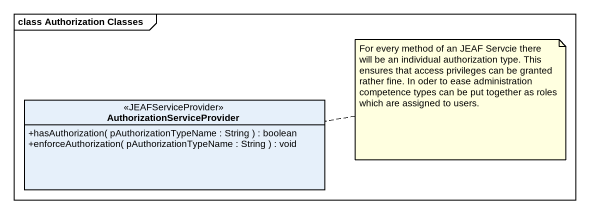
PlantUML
@startuml
mainframe class Authorization Classes
hide circle
hide empty members
skinparam classAttributeIconSize 0
interface AuthorizationServiceProvider <<JEAFServiceProvider>> {
  +hasAuthorization( pAuthorizationTypeName : String ) : boolean
  +enforceAuthorization( pAuthorizationTypeName : String ) : void
}
note right of AuthorizationServiceProvider : For every method of an JEAF Servcie there will be an individual authorization type. This ensures that access privileges can be granted rather fine. In oder to ease administration competence types can be put together as roles which are assigned to users.
@enduml
